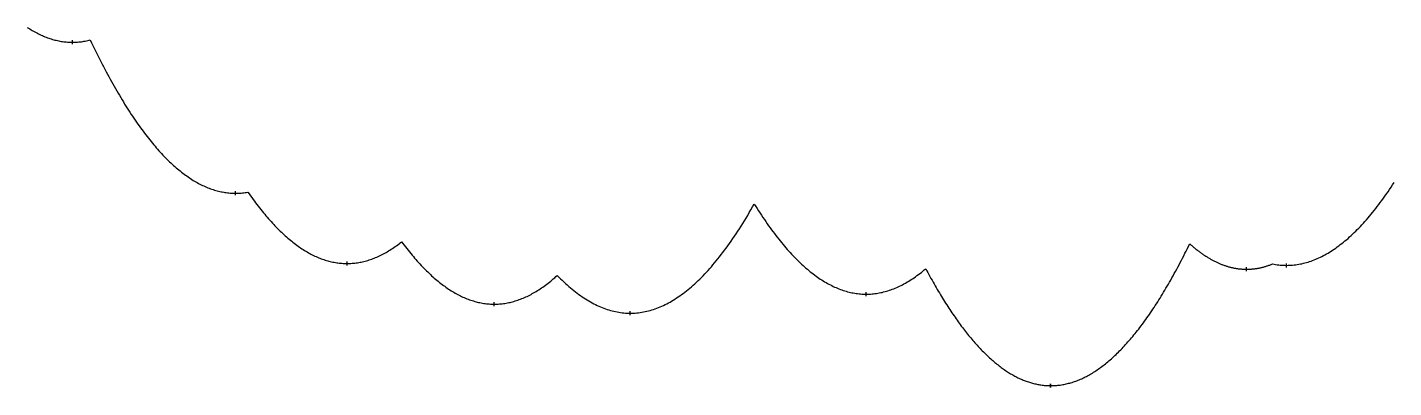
# Model space of a CAD drawing. Header units: metres. Extents: x -24 to 28195, y -4452 to 524.
# Drawn here: x 14200 to 17667, y -4283 to -3370 of the extents above; entities that cross this region are included whole.
import ezdxf

# ---------------------------------------------------------------- set-up
doc = ezdxf.new("R2010")
doc.units = ezdxf.units.M
doc.layers.add('CATENARIES', color=7, linetype='Continuous')
doc.layers.add('CATENARY_VERTEX_TICKS', color=7, linetype='Continuous')

msp = doc.modelspace()

# ---------------------------------------------------------------- linework, layer by layer
at = {"layer": 'CATENARIES'}
for points in [[(14200, -3369.9, 0), (14203.2, -3372, 0), (14206.4, -3374, 0), (14209.6, -3376, 0), (14212.7, -3377.9, 0), (14215.9, -3379.7, 0), (14219.1, -3381.5, 0), (14222.3, -3383.2, 0), (14225.5, -3384.9, 0), (14228.7, -3386.5, 0), (14231.9, -3388, 0), (14235.1, -3389.5, 0), (14238.3, -3390.9, 0), (14241.5, -3392.3, 0), (14244.6, -3393.6, 0), (14247.8, -3394.9, 0), (14251, -3396.1, 0), (14254.2, -3397.2, 0), (14257.4, -3398.3, 0), (14260.6, -3399.3, 0), (14263.8, -3400.3, 0), (14267, -3401.2, 0), (14270.2, -3402, 0), (14273.3, -3402.8, 0), (14276.5, -3403.5, 0), (14279.7, -3404.2, 0), (14282.9, -3404.8, 0), (14286.1, -3405.4, 0), (14289.3, -3405.9, 0), (14292.5, -3406.3, 0), (14295.7, -3406.7, 0), (14298.9, -3407, 0), (14302.1, -3407.3, 0), (14305.2, -3407.5, 0), (14308.4, -3407.6, 0), (14311.6, -3407.7, 0), (14314.8, -3407.7, 0), (14318, -3407.7, 0), (14321.3, -3407.6, 0), (14324.5, -3407.5, 0), (14327.7, -3407.3, 0), (14330.9, -3407, 0), (14334.1, -3406.7, 0), (14337.4, -3406.3, 0), (14340.6, -3405.8, 0), (14343.8, -3405.3, 0), (14347, -3404.8, 0), (14350.3, -3404.1, 0), (14353.5, -3403.4, 0), (14356.7, -3402.7, 0), (14359.9, -3401.9, 0)], [(14359.9, -3401.9, 0), (14363.3, -3409, 0), (14366.6, -3415.9, 0), (14370, -3422.9, 0), (14373.3, -3429.7, 0), (14376.7, -3436.5, 0), (14380, -3443.3, 0), (14383.4, -3449.9, 0), (14386.7, -3456.5, 0), (14390.1, -3463.1, 0), (14393.4, -3469.5, 0), (14396.8, -3475.9, 0), (14400.1, -3482.3, 0), (14403.5, -3488.6, 0), (14406.8, -3494.8, 0), (14410.2, -3500.9, 0), (14413.5, -3507, 0), (14416.9, -3513, 0), (14420.2, -3519, 0), (14423.6, -3524.8, 0), (14426.9, -3530.7, 0), (14430.3, -3536.4, 0), (14433.6, -3542.1, 0), (14437, -3547.7, 0), (14440.3, -3553.3, 0), (14443.7, -3558.8, 0), (14447, -3564.2, 0), (14450.4, -3569.6, 0), (14453.7, -3574.9, 0), (14457.1, -3580.1, 0), (14460.4, -3585.3, 0), (14463.8, -3590.4, 0), (14467.1, -3595.4, 0), (14470.5, -3600.4, 0), (14473.8, -3605.3, 0), (14477.2, -3610.2, 0), (14480.5, -3614.9, 0), (14483.9, -3619.7, 0), (14487.2, -3624.3, 0), (14490.6, -3628.9, 0), (14493.9, -3633.4, 0), (14497.3, -3637.9, 0), (14500.6, -3642.3, 0), (14504, -3646.6, 0), (14507.3, -3650.9, 0), (14510.7, -3655.1, 0), (14514, -3659.2, 0), (14517.4, -3663.3, 0), (14520.7, -3667.3, 0), (14524.1, -3671.3, 0), (14527.4, -3675.1, 0), (14530.8, -3678.9, 0), (14534.1, -3682.7, 0), (14537.5, -3686.4, 0), (14540.8, -3690, 0), (14544.2, -3693.6, 0), (14547.5, -3697.1, 0), (14550.9, -3700.5, 0), (14554.2, -3703.8, 0), (14557.6, -3707.1, 0), (14560.9, -3710.4, 0), (14564.3, -3713.6, 0), (14567.6, -3716.7, 0), (14571, -3719.7, 0), (14574.3, -3722.7, 0), (14577.7, -3725.6, 0), (14581, -3728.5, 0), (14584.4, -3731.2, 0), (14587.7, -3734, 0), (14591.1, -3736.6, 0), (14594.4, -3739.2, 0), (14597.8, -3741.7, 0), (14601.1, -3744.2, 0), (14604.5, -3746.6, 0), (14607.8, -3748.9, 0), (14611.2, -3751.2, 0), (14614.5, -3753.4, 0), (14617.9, -3755.6, 0), (14621.2, -3757.7, 0), (14624.6, -3759.7, 0), (14627.9, -3761.6, 0), (14631.3, -3763.5, 0), (14634.6, -3765.3, 0), (14638, -3767.1, 0), (14641.3, -3768.8, 0), (14644.7, -3770.4, 0), (14648, -3772, 0), (14651.4, -3773.5, 0), (14654.7, -3774.9, 0), (14658.1, -3776.3, 0), (14661.4, -3777.6, 0), (14664.8, -3778.9, 0), (14668.1, -3780.1, 0), (14671.5, -3781.2, 0), (14674.8, -3782.2, 0), (14678.2, -3783.2, 0), (14681.5, -3784.2, 0), (14684.9, -3785, 0), (14688.2, -3785.8, 0), (14691.6, -3786.6, 0), (14694.9, -3787.2, 0), (14698.3, -3787.8, 0), (14701.6, -3788.4, 0), (14705, -3788.9, 0), (14708.3, -3789.3, 0), (14711.7, -3789.6, 0), (14715, -3789.9, 0), (14718.4, -3790.1, 0), (14721.7, -3790.3, 0), (14725.1, -3790.4, 0), (14728.4, -3790.4, 0), (14731.9, -3790.4, 0), (14735.4, -3790.3, 0), (14738.9, -3790.1, 0), (14742.4, -3789.9, 0), (14745.9, -3789.6, 0), (14749.4, -3789.2, 0), (14752.9, -3788.7, 0), (14756.4, -3788.2, 0), (14759.9, -3787.6, 0)], [(17359.9, -3969.6, 0), (17363.9, -3970.3, 0), (17367.8, -3971, 0), (17371.8, -3971.6, 0), (17375.7, -3972.1, 0), (17379.7, -3972.5, 0), (17383.7, -3972.8, 0), (17387.6, -3973, 0), (17391.6, -3973.1, 0), (17395.5, -3973.2, 0), (17399.4, -3973.1, 0), (17403.3, -3973, 0), (17407.2, -3972.8, 0), (17411.1, -3972.5, 0), (17415, -3972.1, 0), (17418.9, -3971.6, 0), (17422.8, -3971.1, 0), (17426.7, -3970.4, 0), (17430.7, -3969.7, 0), (17434.6, -3968.9, 0), (17438.5, -3968, 0), (17442.4, -3967, 0), (17446.3, -3965.9, 0), (17450.2, -3964.8, 0), (17454.1, -3963.5, 0), (17458, -3962.2, 0), (17461.9, -3960.8, 0), (17465.8, -3959.3, 0), (17469.7, -3957.7, 0), (17473.6, -3956, 0), (17477.5, -3954.3, 0), (17481.4, -3952.5, 0), (17485.3, -3950.5, 0), (17489.2, -3948.5, 0), (17493.1, -3946.4, 0), (17497, -3944.2, 0), (17500.9, -3942, 0), (17504.8, -3939.6, 0), (17508.7, -3937.2, 0), (17512.6, -3934.7, 0), (17516.5, -3932, 0), (17520.4, -3929.3, 0), (17524.3, -3926.6, 0), (17528.2, -3923.7, 0), (17532.1, -3920.7, 0), (17536.1, -3917.7, 0), (17540, -3914.6, 0), (17543.9, -3911.4, 0), (17547.8, -3908.1, 0), (17551.7, -3904.7, 0), (17555.6, -3901.2, 0), (17559.5, -3897.7, 0), (17563.4, -3894, 0), (17567.3, -3890.3, 0), (17571.2, -3886.5, 0), (17575.1, -3882.6, 0), (17579, -3878.6, 0), (17582.9, -3874.5, 0), (17586.8, -3870.4, 0), (17590.7, -3866.1, 0), (17594.6, -3861.8, 0), (17598.5, -3857.4, 0), (17602.4, -3852.9, 0), (17606.3, -3848.3, 0), (17610.2, -3843.6, 0), (17614.1, -3838.9, 0), (17618, -3834, 0), (17621.9, -3829.1, 0), (17625.8, -3824.1, 0), (17629.7, -3819, 0), (17633.6, -3813.8, 0), (17637.5, -3808.5, 0), (17641.4, -3803.2, 0), (17645.4, -3797.7, 0), (17649.3, -3792.2, 0), (17653.2, -3786.6, 0), (17657.1, -3780.8, 0), (17661, -3775, 0), (17664.9, -3769.2, 0), (17668.8, -3763.2, 0)], [(14759.9, -3787.6, 0), (14763.2, -3792.3, 0), (14766.4, -3796.9, 0), (14769.7, -3801.4, 0), (14773, -3805.9, 0), (14776.2, -3810.4, 0), (14779.5, -3814.7, 0), (14782.8, -3819, 0), (14786, -3823.3, 0), (14789.3, -3827.5, 0), (14792.6, -3831.6, 0), (14795.8, -3835.7, 0), (14799.1, -3839.7, 0), (14802.4, -3843.6, 0), (14805.6, -3847.5, 0), (14808.9, -3851.3, 0), (14812.1, -3855, 0), (14815.4, -3858.7, 0), (14818.7, -3862.4, 0), (14821.9, -3865.9, 0), (14825.2, -3869.4, 0), (14828.5, -3872.9, 0), (14831.7, -3876.3, 0), (14835, -3879.6, 0), (14838.3, -3882.9, 0), (14841.5, -3886.1, 0), (14844.8, -3889.2, 0), (14848.1, -3892.3, 0), (14851.3, -3895.3, 0), (14854.6, -3898.3, 0), (14857.8, -3901.2, 0), (14861.1, -3904, 0), (14864.4, -3906.8, 0), (14867.6, -3909.5, 0), (14870.9, -3912.1, 0), (14874.2, -3914.7, 0), (14877.4, -3917.3, 0), (14880.7, -3919.7, 0), (14884, -3922.1, 0), (14887.2, -3924.5, 0), (14890.5, -3926.8, 0), (14893.7, -3929, 0), (14897, -3931.2, 0), (14900.3, -3933.3, 0), (14903.5, -3935.3, 0), (14906.8, -3937.3, 0), (14910.1, -3939.2, 0), (14913.3, -3941.1, 0), (14916.6, -3942.9, 0), (14919.9, -3944.6, 0), (14923.1, -3946.3, 0), (14926.4, -3947.9, 0), (14929.7, -3949.5, 0), (14932.9, -3950.9, 0), (14936.2, -3952.4, 0), (14939.4, -3953.7, 0), (14942.7, -3955.1, 0), (14946, -3956.3, 0), (14949.2, -3957.5, 0), (14952.5, -3958.6, 0), (14955.8, -3959.7, 0), (14959, -3960.7, 0), (14962.3, -3961.6, 0), (14965.6, -3962.5, 0), (14968.8, -3963.3, 0), (14972.1, -3964.1, 0), (14975.4, -3964.8, 0), (14978.6, -3965.4, 0), (14981.9, -3966, 0), (14985.1, -3966.5, 0), (14988.4, -3967, 0), (14991.7, -3967.4, 0), (14994.9, -3967.7, 0), (14998.2, -3968, 0), (15001.5, -3968.2, 0), (15004.7, -3968.4, 0), (15008, -3968.5, 0), (15011.3, -3968.5, 0), (15014.6, -3968.5, 0), (15017.9, -3968.4, 0), (15021.2, -3968.2, 0), (15024.5, -3968, 0), (15027.8, -3967.7, 0), (15031.1, -3967.4, 0), (15034.4, -3967, 0), (15037.7, -3966.5, 0), (15041, -3966, 0), (15044.3, -3965.4, 0), (15047.6, -3964.7, 0), (15050.9, -3964, 0), (15054.2, -3963.2, 0), (15057.5, -3962.4, 0), (15060.8, -3961.5, 0), (15064.1, -3960.5, 0), (15067.4, -3959.5, 0), (15070.7, -3958.4, 0), (15074, -3957.2, 0), (15077.3, -3956, 0), (15080.6, -3954.7, 0), (15083.9, -3953.4, 0), (15087.2, -3952, 0), (15090.5, -3950.5, 0), (15093.8, -3949, 0), (15097.1, -3947.4, 0), (15100.4, -3945.8, 0), (15103.7, -3944.1, 0), (15107, -3942.3, 0), (15110.3, -3940.4, 0), (15113.6, -3938.5, 0), (15116.9, -3936.6, 0), (15120.2, -3934.5, 0), (15123.5, -3932.5, 0), (15126.8, -3930.3, 0), (15130.1, -3928.1, 0), (15133.4, -3925.8, 0), (15136.7, -3923.5, 0), (15140, -3921.1, 0), (15143.3, -3918.6, 0), (15146.6, -3916.1, 0), (15149.9, -3913.5, 0)], [(15544.9, -3998.5, 0), (15549.1, -4002.8, 0), (15553.3, -4007, 0), (15557.6, -4011.1, 0), (15561.8, -4015.2, 0), (15566, -4019.1, 0), (15570.2, -4022.9, 0), (15574.4, -4026.6, 0), (15578.6, -4030.2, 0), (15582.8, -4033.7, 0), (15587.1, -4037.2, 0), (15591.3, -4040.5, 0), (15595.5, -4043.7, 0), (15599.7, -4046.8, 0), (15603.9, -4049.8, 0), (15608.1, -4052.8, 0), (15612.3, -4055.6, 0), (15616.6, -4058.3, 0), (15620.8, -4060.9, 0), (15625, -4063.5, 0), (15629.2, -4065.9, 0), (15633.4, -4068.2, 0), (15637.6, -4070.4, 0), (15641.8, -4072.6, 0), (15646, -4074.6, 0), (15650.3, -4076.5, 0), (15654.5, -4078.4, 0), (15658.7, -4080.1, 0), (15662.9, -4081.7, 0), (15667.1, -4083.3, 0), (15671.3, -4084.7, 0), (15675.5, -4086, 0), (15679.8, -4087.3, 0), (15684, -4088.4, 0), (15688.2, -4089.4, 0), (15692.4, -4090.4, 0), (15696.6, -4091.2, 0), (15700.8, -4092, 0), (15705, -4092.6, 0), (15709.3, -4093.2, 0), (15713.5, -4093.6, 0), (15717.7, -4094, 0), (15721.9, -4094.2, 0), (15726.1, -4094.3, 0), (15730.3, -4094.4, 0), (15734.5, -4094.3, 0), (15738.7, -4094.2, 0), (15742.9, -4094, 0), (15747.1, -4093.6, 0), (15751.3, -4093.2, 0), (15755.5, -4092.6, 0), (15759.7, -4092, 0), (15763.9, -4091.3, 0), (15768.1, -4090.4, 0), (15772.3, -4089.5, 0), (15776.5, -4088.5, 0), (15780.7, -4087.3, 0), (15784.8, -4086.1, 0), (15789, -4084.8, 0), (15793.2, -4083.4, 0), (15797.4, -4081.8, 0), (15801.6, -4080.2, 0), (15805.8, -4078.5, 0), (15810, -4076.7, 0), (15814.2, -4074.8, 0), (15818.4, -4072.8, 0), (15822.6, -4070.7, 0), (15826.8, -4068.4, 0), (15831, -4066.1, 0), (15835.2, -4063.7, 0), (15839.4, -4061.2, 0), (15843.6, -4058.6, 0), (15847.8, -4055.9, 0), (15852, -4053.1, 0), (15856.2, -4050.2, 0), (15860.4, -4047.2, 0), (15864.5, -4044.2, 0), (15868.7, -4041, 0), (15872.9, -4037.7, 0), (15877.1, -4034.3, 0), (15881.3, -4030.8, 0), (15885.5, -4027.2, 0), (15889.7, -4023.5, 0), (15893.9, -4019.7, 0), (15898.1, -4015.9, 0), (15902.3, -4011.9, 0), (15906.5, -4007.8, 0), (15910.7, -4003.6, 0), (15914.9, -3999.4, 0), (15919.1, -3995, 0), (15923.3, -3990.5, 0), (15927.5, -3985.9, 0), (15931.7, -3981.3, 0), (15935.9, -3976.5, 0), (15940.1, -3971.6, 0), (15944.2, -3966.7, 0), (15948.4, -3961.6, 0), (15952.6, -3956.4, 0), (15956.8, -3951.2, 0), (15961, -3945.8, 0), (15965.2, -3940.4, 0), (15969.4, -3934.8, 0), (15973.6, -3929.2, 0), (15977.8, -3923.4, 0), (15982, -3917.5, 0), (15986.2, -3911.6, 0), (15990.4, -3905.5, 0), (15994.6, -3899.4, 0), (15998.8, -3893.1, 0), (16003, -3886.8, 0), (16007.2, -3880.3, 0), (16011.4, -3873.8, 0), (16015.6, -3867.1, 0), (16019.8, -3860.4, 0), (16023.9, -3853.5, 0), (16028.1, -3846.6, 0), (16032.3, -3839.5, 0), (16036.5, -3832.4, 0), (16040.7, -3825.1, 0), (16044.9, -3817.8, 0)], [(16044.9, -3817.8, 0), (16048.6, -3823.6, 0), (16052.2, -3829.4, 0), (16055.8, -3835.1, 0), (16059.5, -3840.7, 0), (16063.1, -3846.2, 0), (16066.8, -3851.7, 0), (16070.4, -3857, 0), (16074.1, -3862.3, 0), (16077.7, -3867.6, 0), (16081.3, -3872.7, 0), (16085, -3877.8, 0), (16088.6, -3882.8, 0), (16092.3, -3887.7, 0), (16095.9, -3892.5, 0), (16099.5, -3897.3, 0), (16103.2, -3902, 0), (16106.8, -3906.6, 0), (16110.5, -3911.2, 0), (16114.1, -3915.6, 0), (16117.8, -3920, 0), (16121.4, -3924.4, 0), (16125, -3928.6, 0), (16128.7, -3932.8, 0), (16132.3, -3936.9, 0), (16136, -3940.9, 0), (16139.6, -3944.8, 0), (16143.2, -3948.7, 0), (16146.9, -3952.5, 0), (16150.5, -3956.2, 0), (16154.2, -3959.8, 0), (16157.8, -3963.4, 0), (16161.5, -3966.9, 0), (16165.1, -3970.3, 0), (16168.7, -3973.6, 0), (16172.4, -3976.9, 0), (16176, -3980.1, 0), (16179.7, -3983.2, 0), (16183.3, -3986.2, 0), (16186.9, -3989.2, 0), (16190.6, -3992.1, 0), (16194.2, -3994.9, 0), (16197.9, -3997.6, 0), (16201.5, -4000.3, 0), (16205.1, -4002.9, 0), (16208.8, -4005.4, 0), (16212.4, -4007.8, 0), (16216.1, -4010.2, 0), (16219.7, -4012.5, 0), (16223.4, -4014.7, 0), (16227, -4016.8, 0), (16230.6, -4018.9, 0), (16234.3, -4020.9, 0), (16237.9, -4022.8, 0), (16241.6, -4024.6, 0), (16245.2, -4026.4, 0), (16248.8, -4028.1, 0), (16252.5, -4029.7, 0), (16256.1, -4031.2, 0), (16259.8, -4032.7, 0), (16263.4, -4034.1, 0), (16267.1, -4035.4, 0), (16270.7, -4036.6, 0), (16274.3, -4037.8, 0), (16278, -4038.9, 0), (16281.6, -4039.9, 0), (16285.3, -4040.8, 0), (16288.9, -4041.7, 0), (16292.5, -4042.5, 0), (16296.2, -4043.2, 0), (16299.8, -4043.8, 0), (16303.5, -4044.4, 0), (16307.1, -4044.9, 0), (16310.8, -4045.3, 0), (16314.4, -4045.6, 0), (16318, -4045.9, 0), (16321.7, -4046.1, 0), (16325.3, -4046.2, 0), (16329, -4046.2, 0), (16332.6, -4046.2, 0), (16336.3, -4046.1, 0), (16340, -4045.9, 0), (16343.7, -4045.6, 0), (16347.4, -4045.3, 0), (16351.1, -4044.8, 0), (16354.7, -4044.3, 0), (16358.4, -4043.8, 0), (16362.1, -4043.1, 0), (16365.8, -4042.4, 0), (16369.5, -4041.6, 0), (16373.1, -4040.7, 0), (16376.8, -4039.7, 0), (16380.5, -4038.7, 0), (16384.2, -4037.6, 0), (16387.9, -4036.4, 0), (16391.6, -4035.1, 0), (16395.2, -4033.8, 0), (16398.9, -4032.4, 0), (16402.6, -4030.9, 0), (16406.3, -4029.3, 0), (16410, -4027.7, 0), (16413.6, -4026, 0), (16417.3, -4024.2, 0), (16421, -4022.3, 0), (16424.7, -4020.3, 0), (16428.4, -4018.3, 0), (16432.1, -4016.2, 0), (16435.7, -4014, 0), (16439.4, -4011.7, 0), (16443.1, -4009.4, 0), (16446.8, -4007, 0), (16450.5, -4004.5, 0), (16454.1, -4001.9, 0), (16457.8, -3999.3, 0), (16461.5, -3996.6, 0), (16465.2, -3993.8, 0), (16468.9, -3990.9, 0), (16472.6, -3987.9, 0), (16476.2, -3984.9, 0), (16479.9, -3981.8, 0)], [(15149.9, -3913.5, 0), (15153.2, -3917.9, 0), (15156.5, -3922.3, 0), (15159.9, -3926.6, 0), (15163.2, -3930.8, 0), (15166.5, -3935, 0), (15169.8, -3939.1, 0), (15173.1, -3943.2, 0), (15176.4, -3947.1, 0), (15179.7, -3951.1, 0), (15183, -3954.9, 0), (15186.3, -3958.7, 0), (15189.7, -3962.5, 0), (15193, -3966.1, 0), (15196.3, -3969.7, 0), (15199.6, -3973.3, 0), (15202.9, -3976.8, 0), (15206.2, -3980.2, 0), (15209.5, -3983.5, 0), (15212.8, -3986.8, 0), (15216.1, -3990, 0), (15219.5, -3993.2, 0), (15222.8, -3996.3, 0), (15226.1, -3999.4, 0), (15229.4, -4002.3, 0), (15232.7, -4005.3, 0), (15236, -4008.1, 0), (15239.3, -4010.9, 0), (15242.6, -4013.6, 0), (15246, -4016.3, 0), (15249.3, -4018.9, 0), (15252.6, -4021.4, 0), (15255.9, -4023.9, 0), (15259.2, -4026.3, 0), (15262.5, -4028.7, 0), (15265.8, -4030.9, 0), (15269.1, -4033.2, 0), (15272.4, -4035.3, 0), (15275.8, -4037.4, 0), (15279.1, -4039.5, 0), (15282.4, -4041.4, 0), (15285.7, -4043.3, 0), (15289, -4045.2, 0), (15292.3, -4047, 0), (15295.6, -4048.7, 0), (15298.9, -4050.4, 0), (15302.2, -4052, 0), (15305.6, -4053.5, 0), (15308.9, -4055, 0), (15312.2, -4056.4, 0), (15315.5, -4057.7, 0), (15318.8, -4059, 0), (15322.1, -4060.2, 0), (15325.4, -4061.4, 0), (15328.7, -4062.5, 0), (15332, -4063.5, 0), (15335.4, -4064.5, 0), (15338.7, -4065.4, 0), (15342, -4066.2, 0), (15345.3, -4067, 0), (15348.6, -4067.7, 0), (15351.9, -4068.4, 0), (15355.2, -4069, 0), (15358.5, -4069.5, 0), (15361.9, -4070, 0), (15365.2, -4070.4, 0), (15368.5, -4070.7, 0), (15371.8, -4071, 0), (15375.1, -4071.2, 0), (15378.4, -4071.4, 0), (15381.7, -4071.5, 0), (15385, -4071.5, 0), (15388.4, -4071.5, 0), (15391.7, -4071.4, 0), (15395, -4071.2, 0), (15398.4, -4071, 0), (15401.7, -4070.7, 0), (15405, -4070.4, 0), (15408.3, -4070, 0), (15411.7, -4069.5, 0), (15415, -4069, 0), (15418.3, -4068.4, 0), (15421.7, -4067.7, 0), (15425, -4067, 0), (15428.3, -4066.2, 0), (15431.7, -4065.3, 0), (15435, -4064.4, 0), (15438.3, -4063.4, 0), (15441.7, -4062.4, 0), (15445, -4061.3, 0), (15448.3, -4060.1, 0), (15451.7, -4058.9, 0), (15455, -4057.6, 0), (15458.3, -4056.2, 0), (15461.6, -4054.8, 0), (15465, -4053.3, 0), (15468.3, -4051.7, 0), (15471.6, -4050.1, 0), (15475, -4048.4, 0), (15478.3, -4046.7, 0), (15481.6, -4044.9, 0), (15485, -4043, 0), (15488.3, -4041.1, 0), (15491.6, -4039.1, 0), (15495, -4037, 0), (15498.3, -4034.9, 0), (15501.6, -4032.7, 0), (15504.9, -4030.5, 0), (15508.3, -4028.1, 0), (15511.6, -4025.8, 0), (15514.9, -4023.3, 0), (15518.3, -4020.8, 0), (15521.6, -4018.3, 0), (15524.9, -4015.6, 0), (15528.3, -4012.9, 0), (15531.6, -4010.2, 0), (15534.9, -4007.3, 0), (15538.3, -4004.5, 0), (15541.6, -4001.5, 0), (15544.9, -3998.5, 0)], [(16788.4, -4277.9, 0), (16792.9, -4278.1, 0), (16797.4, -4278.1, 0), (16800.4, -4278.1, 0), (16803.4, -4278, 0), (16806.4, -4277.9, 0), (16809.4, -4277.7, 0), (16812.5, -4277.5, 0), (16815.5, -4277.2, 0), (16818.5, -4276.9, 0), (16821.5, -4276.5, 0), (16824.5, -4276, 0), (16827.5, -4275.5, 0), (16830.5, -4275, 0), (16833.5, -4274.4, 0), (16836.6, -4273.7, 0), (16839.6, -4273, 0), (16842.6, -4272.2, 0), (16845.6, -4271.4, 0), (16848.6, -4270.6, 0), (16851.6, -4269.7, 0), (16854.6, -4268.7, 0), (16857.6, -4267.7, 0), (16860.7, -4266.6, 0), (16863.7, -4265.5, 0), (16866.7, -4264.3, 0), (16869.7, -4263.1, 0), (16872.7, -4261.8, 0), (16875.7, -4260.4, 0), (16878.7, -4259, 0), (16881.8, -4257.6, 0), (16884.8, -4256.1, 0), (16887.8, -4254.6, 0), (16890.8, -4253, 0), (16893.8, -4251.3, 0), (16896.8, -4249.6, 0), (16899.8, -4247.9, 0), (16902.8, -4246.1, 0), (16905.9, -4244.2, 0), (16908.9, -4242.3, 0), (16911.9, -4240.3, 0), (16914.9, -4238.3, 0), (16917.9, -4236.2, 0), (16920.9, -4234.1, 0), (16923.9, -4231.9, 0), (16927, -4229.7, 0), (16930, -4227.4, 0), (16933, -4225.1, 0), (16936, -4222.7, 0), (16939, -4220.3, 0), (16942, -4217.8, 0), (16945, -4215.2, 0), (16948, -4212.6, 0), (16951.1, -4210, 0), (16954.1, -4207.3, 0), (16957.1, -4204.5, 0), (16960.1, -4201.7, 0), (16963.1, -4198.9, 0), (16966.1, -4196, 0), (16969.1, -4193, 0), (16972.1, -4190, 0), (16975.2, -4186.9, 0), (16978.2, -4183.8, 0), (16981.2, -4180.6, 0), (16984.2, -4177.4, 0), (16987.2, -4174.1, 0), (16990.2, -4170.8, 0), (16993.2, -4167.4, 0), (16996.3, -4164, 0), (16999.3, -4160.5, 0), (17002.3, -4156.9, 0), (17005.3, -4153.3, 0), (17008.3, -4149.7, 0), (17011.3, -4146, 0), (17014.3, -4142.2, 0), (17017.3, -4138.4, 0), (17020.4, -4134.6, 0), (17023.4, -4130.7, 0), (17026.4, -4126.7, 0), (17029.4, -4122.7, 0), (17032.4, -4118.6, 0), (17035.4, -4114.5, 0), (17038.4, -4110.3, 0), (17041.4, -4106.1, 0), (17044.5, -4101.8, 0), (17047.5, -4097.5, 0), (17050.5, -4093.1, 0), (17053.5, -4088.6, 0), (17056.5, -4084.1, 0), (17059.5, -4079.6, 0), (17062.5, -4075, 0), (17065.6, -4070.3, 0), (17068.6, -4065.6, 0), (17071.6, -4060.9, 0), (17074.6, -4056.1, 0), (17077.6, -4051.2, 0), (17080.6, -4046.3, 0), (17083.6, -4041.3, 0), (17086.6, -4036.3, 0), (17089.7, -4031.2, 0), (17092.7, -4026.1, 0), (17095.7, -4020.9, 0), (17098.7, -4015.7, 0), (17101.7, -4010.4, 0), (17104.7, -4005, 0), (17107.7, -3999.6, 0), (17110.7, -3994.2, 0), (17113.8, -3988.7, 0), (17116.8, -3983.1, 0), (17119.8, -3977.5, 0), (17122.8, -3971.9, 0), (17125.8, -3966.1, 0), (17128.8, -3960.4, 0), (17131.8, -3954.6, 0), (17134.9, -3948.7, 0), (17137.9, -3942.7, 0), (17140.9, -3936.8, 0), (17143.9, -3930.7, 0), (17146.9, -3924.6, 0), (17149.9, -3918.5, 0)], [(17149.9, -3918.5, 0), (17151.7, -3920.1, 0), (17153.4, -3921.6, 0), (17155.2, -3923.1, 0), (17157, -3924.6, 0), (17158.7, -3926.1, 0), (17160.5, -3927.6, 0), (17162.2, -3929.1, 0), (17164, -3930.5, 0), (17165.7, -3931.9, 0), (17167.5, -3933.3, 0), (17169.3, -3934.7, 0), (17171, -3936, 0), (17172.8, -3937.3, 0), (17174.5, -3938.7, 0), (17176.3, -3940, 0), (17178.1, -3941.2, 0), (17179.8, -3942.5, 0), (17181.6, -3943.7, 0), (17183.3, -3945, 0), (17185.1, -3946.1, 0), (17186.8, -3947.3, 0), (17188.6, -3948.5, 0), (17190.4, -3949.6, 0), (17192.1, -3950.8, 0), (17193.9, -3951.9, 0), (17195.6, -3952.9, 0), (17197.4, -3954, 0), (17199.2, -3955.1, 0), (17200.9, -3956.1, 0), (17202.7, -3957.1, 0), (17204.4, -3958.1, 0), (17206.2, -3959, 0), (17208, -3960, 0), (17209.7, -3960.9, 0), (17211.5, -3961.8, 0), (17213.2, -3962.7, 0), (17215, -3963.6, 0), (17216.7, -3964.5, 0), (17218.5, -3965.3, 0), (17220.3, -3966.1, 0), (17222, -3966.9, 0), (17223.8, -3967.7, 0), (17225.5, -3968.4, 0), (17227.3, -3969.2, 0), (17229.1, -3969.9, 0), (17230.8, -3970.6, 0), (17232.6, -3971.3, 0), (17234.3, -3971.9, 0), (17236.1, -3972.6, 0), (17237.8, -3973.2, 0), (17239.6, -3973.8, 0), (17241.4, -3974.4, 0), (17243.1, -3975, 0), (17244.9, -3975.5, 0), (17246.6, -3976, 0), (17248.4, -3976.5, 0), (17250.2, -3977, 0), (17251.9, -3977.5, 0), (17253.7, -3978, 0), (17255.4, -3978.4, 0), (17257.2, -3978.8, 0), (17258.9, -3979.2, 0), (17260.7, -3979.6, 0), (17262.5, -3979.9, 0), (17264.2, -3980.3, 0), (17266, -3980.6, 0), (17267.7, -3980.9, 0), (17269.5, -3981.2, 0), (17271.3, -3981.4, 0), (17273, -3981.6, 0), (17274.8, -3981.9, 0), (17276.5, -3982.1, 0), (17278.3, -3982.3, 0), (17280.1, -3982.4, 0), (17281.8, -3982.6, 0), (17283.6, -3982.7, 0), (17285.3, -3982.8, 0), (17287.1, -3982.9, 0), (17288.8, -3982.9, 0), (17290.6, -3983, 0), (17292.4, -3983, 0), (17294.1, -3983, 0), (17295.9, -3983, 0), (17297.7, -3983, 0), (17299.5, -3982.9, 0), (17301.2, -3982.9, 0), (17303, -3982.8, 0), (17304.8, -3982.7, 0), (17306.6, -3982.5, 0), (17308.3, -3982.4, 0), (17310.1, -3982.2, 0), (17311.9, -3982, 0), (17313.7, -3981.8, 0), (17315.5, -3981.6, 0), (17317.2, -3981.4, 0), (17319, -3981.1, 0), (17320.8, -3980.8, 0), (17322.6, -3980.5, 0), (17324.4, -3980.2, 0), (17326.1, -3979.9, 0), (17327.9, -3979.5, 0), (17329.7, -3979.1, 0), (17331.5, -3978.7, 0), (17333.2, -3978.3, 0), (17335, -3977.8, 0), (17336.8, -3977.4, 0), (17338.6, -3976.9, 0), (17340.4, -3976.4, 0), (17342.1, -3975.9, 0), (17343.9, -3975.3, 0), (17345.7, -3974.8, 0), (17347.5, -3974.2, 0), (17349.2, -3973.6, 0), (17351, -3973, 0), (17352.8, -3972.3, 0), (17354.6, -3971.7, 0), (17356.4, -3971, 0), (17358.1, -3970.3, 0), (17359.9, -3969.6, 0)], [(16479.9, -3981.8, 0), (16482.6, -3986.8, 0), (16485.2, -3991.7, 0), (16487.9, -3996.6, 0), (16490.6, -4001.4, 0), (16493.2, -4006.2, 0), (16495.9, -4011, 0), (16498.5, -4015.7, 0), (16501.2, -4020.3, 0), (16503.9, -4025, 0), (16506.5, -4029.6, 0), (16509.2, -4034.1, 0), (16511.8, -4038.6, 0), (16514.5, -4043.1, 0), (16517.1, -4047.5, 0), (16519.8, -4051.8, 0), (16522.5, -4056.2, 0), (16525.1, -4060.5, 0), (16527.8, -4064.7, 0), (16530.4, -4068.9, 0), (16533.1, -4073.1, 0), (16535.8, -4077.2, 0), (16538.4, -4081.3, 0), (16541.1, -4085.3, 0), (16543.7, -4089.3, 0), (16546.4, -4093.3, 0), (16549.1, -4097.2, 0), (16551.7, -4101.1, 0), (16554.4, -4104.9, 0), (16557, -4108.7, 0), (16559.7, -4112.4, 0), (16562.4, -4116.1, 0), (16565, -4119.8, 0), (16567.7, -4123.4, 0), (16570.3, -4127, 0), (16573, -4130.5, 0), (16575.6, -4134, 0), (16578.3, -4137.4, 0), (16581, -4140.8, 0), (16583.6, -4144.2, 0), (16586.3, -4147.5, 0), (16588.9, -4150.8, 0), (16591.6, -4154, 0), (16594.3, -4157.2, 0), (16596.9, -4160.4, 0), (16599.6, -4163.5, 0), (16602.2, -4166.6, 0), (16604.9, -4169.6, 0), (16607.6, -4172.6, 0), (16610.2, -4175.6, 0), (16612.9, -4178.5, 0), (16615.5, -4181.3, 0), (16618.2, -4184.1, 0), (16620.8, -4186.9, 0), (16623.5, -4189.7, 0), (16626.2, -4192.4, 0), (16628.8, -4195, 0), (16631.5, -4197.6, 0), (16634.1, -4200.2, 0), (16636.8, -4202.7, 0), (16639.5, -4205.2, 0), (16642.1, -4207.6, 0), (16644.8, -4210, 0), (16647.4, -4212.4, 0), (16650.1, -4214.7, 0), (16652.8, -4217, 0), (16655.4, -4219.2, 0), (16658.1, -4221.4, 0), (16660.7, -4223.6, 0), (16663.4, -4225.7, 0), (16666.1, -4227.8, 0), (16668.7, -4229.8, 0), (16671.4, -4231.8, 0), (16674, -4233.7, 0), (16676.7, -4235.6, 0), (16679.3, -4237.5, 0), (16682, -4239.3, 0), (16684.7, -4241.1, 0), (16687.3, -4242.8, 0), (16690, -4244.5, 0), (16692.6, -4246.2, 0), (16695.3, -4247.8, 0), (16698, -4249.3, 0), (16700.6, -4250.9, 0), (16703.3, -4252.4, 0), (16705.9, -4253.8, 0), (16708.6, -4255.2, 0), (16711.3, -4256.6, 0), (16713.9, -4257.9, 0), (16716.6, -4259.2, 0), (16719.2, -4260.4, 0), (16721.9, -4261.6, 0), (16724.6, -4262.7, 0), (16727.2, -4263.8, 0), (16729.9, -4264.9, 0), (16732.5, -4265.9, 0), (16735.2, -4266.9, 0), (16737.8, -4267.9, 0), (16740.5, -4268.8, 0), (16743.2, -4269.6, 0), (16745.8, -4270.5, 0), (16748.5, -4271.2, 0), (16751.1, -4272, 0), (16753.8, -4272.7, 0), (16756.5, -4273.3, 0), (16759.1, -4273.9, 0), (16761.8, -4274.5, 0), (16764.4, -4275, 0), (16767.1, -4275.5, 0), (16769.8, -4276, 0), (16772.4, -4276.4, 0), (16775.1, -4276.7, 0), (16777.7, -4277, 0), (16780.4, -4277.3, 0), (16783.1, -4277.6, 0), (16785.7, -4277.7, 0), (16788.4, -4277.9, 0), (16791.2, -4278, 0), (16794, -4278.1, 0), (16796.8, -4278.1, 0)]]:
    msp.add_polyline3d(points, dxfattribs=at)
at = {"layer": 'CATENARY_VERTEX_TICKS'}
for p, q in [((14314.8, -3412.7), (14314.8, -3402.7)), ((14728.4, -3795.4), (14728.4, -3785.4)), ((15011.3, -3973.5), (15011.3, -3963.5)), ((17294.1, -3988), (17294.1, -3978)), ((17395.5, -3978.2), (17395.5, -3968.2)), ((16329, -4051.2), (16329, -4041.2)), ((15385, -4076.5), (15385, -4066.5)), ((15730.3, -4099.4), (15730.3, -4089.4)), ((16796.8, -4283.1), (16796.8, -4273.1)), ((16797.4, -4283.1), (16797.4, -4273.1))]:
    msp.add_line(p, q, dxfattribs=at)

doc.saveas('drawing.dxf')
